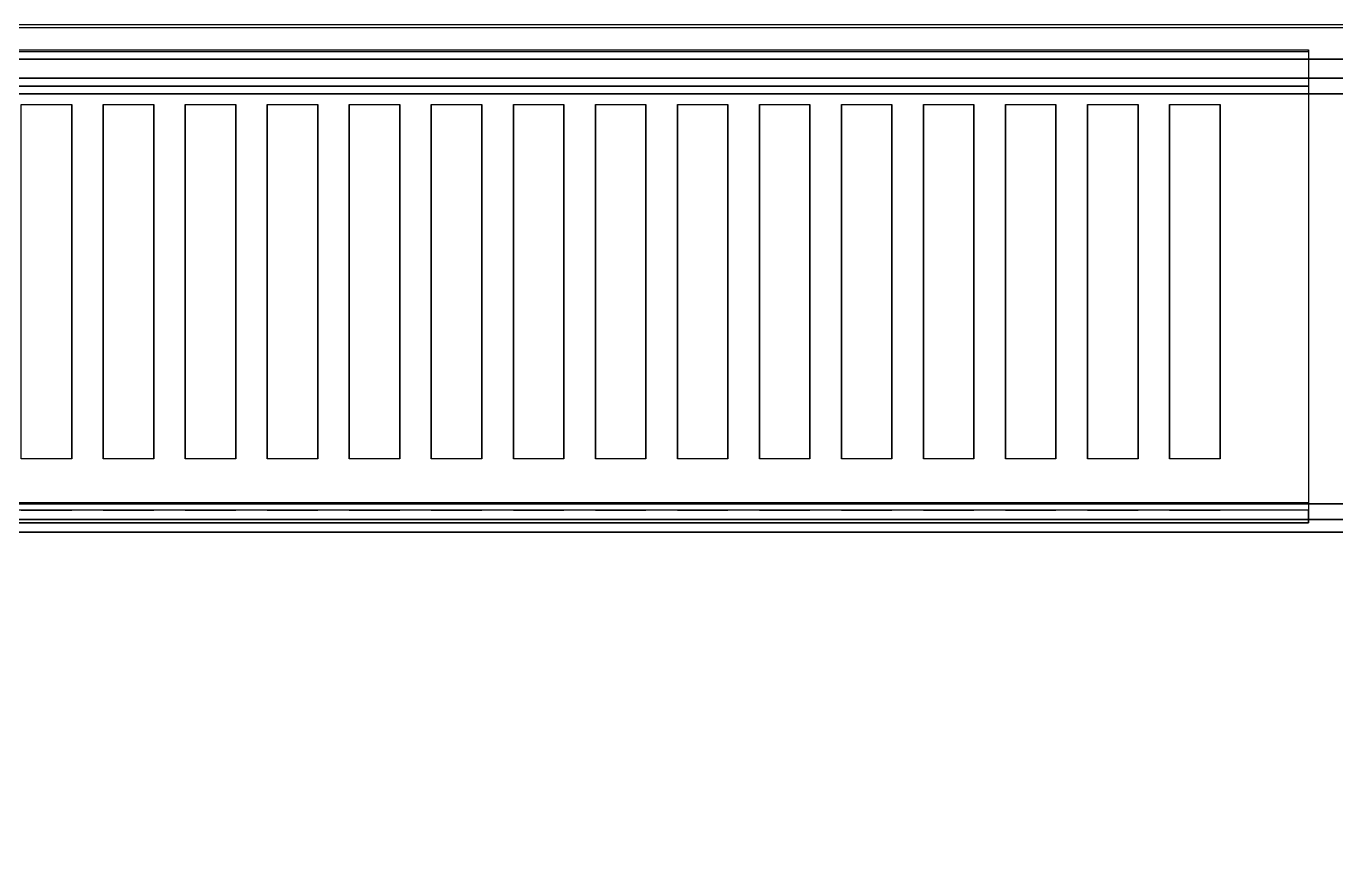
# Model space of a CAD drawing. Header units: millimetres. Extents: x 45 to 25350, y 77 to 5059.
# Drawn here: x 22184.83 to 22205.58, y 4359.09 to 4372.12 of the extents above; entities that cross this region are included whole.
import ezdxf

# ---------------------------------------------------------------- set-up
doc = ezdxf.new("R2010")
doc.units = ezdxf.units.MM
doc.header["$LTSCALE"] = 5
doc.linetypes.add('TRATTO-PUNTO', pattern=[1, 0.5, -0.25, 0, -0.25])
for name, color, linetype in [('200-EquipBorder-2d', 9, 'Continuous'), ('200-EquipInternal-2d', 252, 'Continuous'), ('200-EquipSteel-3d', 9, 'Continuous'), ('HG-001 Duvar', 6, 'Continuous')]:
    doc.layers.add(name, color=color, linetype=linetype)
doc.layers.add('200-InsPoint-3D', color=3, linetype='Continuous', plot=False)

# ---------------------------------------------------------------- blocks, each defined once
blk = doc.blocks.new('ELECTROLUX-MC-BODY800X250')
at = {"layer": '200-EquipBorder-2d'}
blk.add_line((0, 0), (800, 0), dxfattribs=at)
at = {"layer": '200-EquipInternal-2d'}
blk.add_line((0, -80), (800, -80), dxfattribs=at)
at = {"layer": '200-EquipSteel-3d'}
for points, invisible_edges in [([(0, -0.34, 912.22), (0, 0, 910.5), (800, 0, 910.5), (800, -0.34, 912.22)], 8), ([(0, 0, 902.7), (0, -0.13, 901.81), (800, -0.13, 901.81), (800, 0, 902.7)], 2), ([(0, -0.13, 901.81), (0, -0.54, 901.01), (800, -0.54, 901.01), (800, -0.13, 901.81)], 10), ([(0, -1.32, 913.68), (0, -0.34, 912.22), (800, -0.34, 912.22), (800, -1.32, 913.68)], 10), ([(0, -0.54, 901.01), (0, -1.19, 900.39), (800, -1.19, 900.39), (800, -0.54, 901.01)], 10), ([(0, -1.19, 900.39), (0, -2, 900), (800, -2, 900), (800, -1.19, 900.39)], 8), ([(0, -2.78, 914.66), (0, -1.32, 913.68), (800, -1.32, 913.68), (800, -2.78, 914.66)], 10), ([(0, -4.5, 915), (0, -2.78, 914.66), (800, -2.78, 914.66), (800, -4.5, 915)], 2), ([(0, -71.6, 914.58), (0, -69.5, 915), (800, -69.5, 915), (800, -71.6, 914.58)], 8), ([(0, -73.39, 913.39), (0, -71.6, 914.58), (800, -71.6, 914.58), (800, -73.39, 913.39)], 10), ([(0, -74.58, 911.6), (0, -73.39, 913.39), (800, -73.39, 913.39), (800, -74.58, 911.6)], 10), ([(0, -75, 909.5), (0, -74.58, 911.6), (800, -74.58, 911.6), (800, -75, 909.5)], 2), ([(0, -75.45, 903.59), (0, -75, 905.7), (800, -75, 905.7), (800, -75.45, 903.59)], 8), ([(0, -76.64, 901.78), (0, -75.45, 903.59), (800, -75.45, 903.59), (800, -76.64, 901.78)], 10), ([(0, -78.4, 900.53), (0, -76.64, 901.78), (800, -76.64, 901.78), (800, -78.4, 900.53)], 10), ([(0, -80.5, 900), (0, -78.4, 900.53), (800, -78.4, 900.53), (800, -80.5, 900)], 2)]:
    blk.add_3dface(points, dxfattribs=dict(at, invisible_edges=invisible_edges))
for points in [[(0, 0, 910.5), (0, 0, 902.7), (800, 0, 902.7), (800, 0, 910.5)], [(0, -855, 650), (0, -2, 650), (800, -2, 650), (800, -855, 650)], [(0, -2, 650), (0, -2, 900), (800, -2, 900), (800, -2, 650)], [(0, -69.5, 915), (0, -4.5, 915), (800, -4.5, 915), (800, -69.5, 915)], [(0, -75, 905.7), (0, -75, 909.5), (800, -75, 909.5), (800, -75, 905.7)]]:
    blk.add_3dface(points, dxfattribs=at)
blk = doc.blocks.new('ELECTROLUX-MC-CAMINO400')
at = {"layer": '200-EquipInternal-2d'}
for points in [[(0, -0.21), (400, -0.21), (400, -75.21), (0, -75.21)], [(14, -10.37), (22, -10.37), (22, -66.52), (14, -66.52)], [(27, -10.37), (35, -10.37), (35, -66.52), (27, -66.52)], [(40, -10.37), (48, -10.37), (48, -66.52), (40, -66.52)], [(53, -10.37), (61, -10.37), (61, -66.52), (53, -66.52)], [(66, -10.37), (74, -10.37), (74, -66.52), (66, -66.52)], [(79, -10.37), (87, -10.37), (87, -66.52), (79, -66.52)], [(92, -10.37), (100, -10.37), (100, -66.52), (92, -66.52)], [(105, -10.37), (113, -10.37), (113, -66.52), (105, -66.52)], [(118, -10.37), (126, -10.37), (126, -66.52), (118, -66.52)], [(131, -10.37), (139, -10.37), (139, -66.52), (131, -66.52)], [(144, -10.37), (152, -10.37), (152, -66.52), (144, -66.52)], [(157, -10.37), (165, -10.37), (165, -66.52), (157, -66.52)], [(170, -10.37), (178, -10.37), (178, -66.52), (170, -66.52)], [(183, -10.37), (191, -10.37), (191, -66.52), (183, -66.52)], [(196, -10.37), (204, -10.37), (204, -66.52), (196, -66.52)]]:
    blk.add_lwpolyline(points, close=True, dxfattribs=at)
at = {"layer": '200-EquipSteel-3d'}
for points in [[(0, -0.21, 917.01), (0, -0.21, 956), (400, -0.21, 956), (400, -0.21, 917.01)], [(0, -69.44, 915), (0, -3.39, 915), (400, -3.39, 915), (400, -69.44, 915)]]:
    blk.add_3dface(points, dxfattribs=at)
for points, invisible_edges in [([(0, -0.21, 956), (0, -0.36, 956.76), (400, -0.36, 956.76), (400, -0.21, 956)], 2), ([(0, -0.25, 916.62), (0, -0.21, 917.01), (400, -0.21, 917.01), (400, -0.25, 916.62)], 8), ([(0, -0.37, 916.23), (0, -0.25, 916.62), (400, -0.25, 916.62), (400, -0.37, 916.23)], 10), ([(0, -0.36, 956.76), (0, -0.78, 957.41), (400, -0.78, 957.41), (400, -0.36, 956.76)], 10), ([(0, -0.56, 915.88), (0, -0.37, 916.23), (400, -0.37, 916.23), (400, -0.56, 915.88)], 10), ([(0, -0.82, 915.58), (0, -0.56, 915.88), (400, -0.56, 915.88), (400, -0.82, 915.58)], 10), ([(0, -0.78, 957.41), (0, -1.43, 957.84), (400, -1.43, 957.84), (400, -0.78, 957.41)], 10), ([(0, -1.41, 915.27), (0, -0.82, 915.58), (400, -0.82, 915.58), (400, -1.41, 915.27)], 10), ([(0, -2.05, 915.07), (0, -1.41, 915.27), (400, -1.41, 915.27), (400, -2.05, 915.07)], 10), ([(0, -1.43, 957.84), (0, -2.19, 958), (400, -2.19, 958), (400, -1.43, 957.84)], 8), ([(0, -2.72, 914.98), (0, -2.05, 915.07), (400, -2.05, 915.07), (400, -2.72, 914.98)], 10), ([(0, -10.37, 957.76), (0, -2.19, 958), (14, -2.19, 958), (14, -10.37, 957.76)], 12), ([(0, -3.39, 915), (0, -2.72, 914.98), (400, -2.72, 914.98), (400, -3.39, 915)], 2), ([(14, -10.37, 957.76), (22, -10.37, 957.76), (22, -2.19, 958), (14, -2.19, 958)], 10), ([(22, -2.19, 958), (27, -2.19, 958), (27, -10.37, 957.76), (22, -10.37, 957.76)], 14), ([(27, -10.37, 957.76), (35, -10.37, 957.76), (35, -2.19, 958), (27, -2.19, 958)], 10), ([(35, -2.19, 958), (40, -2.19, 958), (40, -10.37, 957.76), (35, -10.37, 957.76)], 14), ([(40, -10.37, 957.76), (48, -10.37, 957.76), (48, -2.19, 958), (40, -2.19, 958)], 10), ([(48, -2.19, 958), (53, -2.19, 958), (53, -10.37, 957.76), (48, -10.37, 957.76)], 14), ([(53, -10.37, 957.76), (61, -10.37, 957.76), (61, -2.19, 958), (53, -2.19, 958)], 10), ([(61, -2.19, 958), (66, -2.19, 958), (66, -10.37, 957.76), (61, -10.37, 957.76)], 14), ([(66, -10.37, 957.76), (74, -10.37, 957.76), (74, -2.19, 958), (66, -2.19, 958)], 10), ([(74, -2.19, 958), (79, -2.19, 958), (79, -10.37, 957.76), (74, -10.37, 957.76)], 14), ([(79, -10.37, 957.76), (87, -10.37, 957.76), (87, -2.19, 958), (79, -2.19, 958)], 10), ([(87, -2.19, 958), (92, -2.19, 958), (92, -10.37, 957.76), (87, -10.37, 957.76)], 14), ([(92, -10.37, 957.76), (100, -10.37, 957.76), (100, -2.19, 958), (92, -2.19, 958)], 10), ([(100, -2.19, 958), (105, -2.19, 958), (105, -10.37, 957.76), (100, -10.37, 957.76)], 14), ([(105, -10.37, 957.76), (113, -10.37, 957.76), (113, -2.19, 958), (105, -2.19, 958)], 10), ([(113, -2.19, 958), (118, -2.19, 958), (118, -10.37, 957.76), (113, -10.37, 957.76)], 14), ([(118, -10.37, 957.76), (126, -10.37, 957.76), (126, -2.19, 958), (118, -2.19, 958)], 10), ([(126, -2.19, 958), (131, -2.19, 958), (131, -10.37, 957.76), (126, -10.37, 957.76)], 14), ([(131, -10.37, 957.76), (139, -10.37, 957.76), (139, -2.19, 958), (131, -2.19, 958)], 10), ([(139, -2.19, 958), (144, -2.19, 958), (144, -10.37, 957.76), (139, -10.37, 957.76)], 14), ([(144, -10.37, 957.76), (152, -10.37, 957.76), (152, -2.19, 958), (144, -2.19, 958)], 10), ([(152, -2.19, 958), (157, -2.19, 958), (157, -10.37, 957.76), (152, -10.37, 957.76)], 14), ([(157, -10.37, 957.76), (165, -10.37, 957.76), (165, -2.19, 958), (157, -2.19, 958)], 10), ([(165, -2.19, 958), (170, -2.19, 958), (170, -10.37, 957.76), (165, -10.37, 957.76)], 14), ([(170, -10.37, 957.76), (178, -10.37, 957.76), (178, -2.19, 958), (170, -2.19, 958)], 10), ([(178, -2.19, 958), (183, -2.19, 958), (183, -10.37, 957.76), (178, -10.37, 957.76)], 14), ([(183, -10.37, 957.76), (191, -10.37, 957.76), (191, -2.19, 958), (183, -2.19, 958)], 10), ([(191, -2.19, 958), (196, -2.19, 958), (196, -10.37, 957.76), (191, -10.37, 957.76)], 14), ([(196, -10.37, 957.76), (204, -10.37, 957.76), (204, -2.19, 958), (196, -2.19, 958)], 10), ([(0, -17.47, 956.91), (0, -10.37, 957.76), (14, -10.37, 957.76), (14, -17.47, 956.91)], 10), ([(22, -17.47, 956.91), (22, -10.37, 957.76), (27, -10.37, 957.76), (27, -17.47, 956.91)], 10), ([(35, -17.47, 956.91), (35, -10.37, 957.76), (40, -10.37, 957.76), (40, -17.47, 956.91)], 10), ([(48, -17.47, 956.91), (48, -10.37, 957.76), (53, -10.37, 957.76), (53, -17.47, 956.91)], 10), ([(61, -17.47, 956.91), (61, -10.37, 957.76), (66, -10.37, 957.76), (66, -17.47, 956.91)], 10), ([(74, -17.47, 956.91), (74, -10.37, 957.76), (79, -10.37, 957.76), (79, -17.47, 956.91)], 10), ([(87, -17.47, 956.91), (87, -10.37, 957.76), (92, -10.37, 957.76), (92, -17.47, 956.91)], 10), ([(100, -17.47, 956.91), (100, -10.37, 957.76), (105, -10.37, 957.76), (105, -17.47, 956.91)], 10), ([(113, -17.47, 956.91), (113, -10.37, 957.76), (118, -10.37, 957.76), (118, -17.47, 956.91)], 10), ([(126, -17.47, 956.91), (126, -10.37, 957.76), (131, -10.37, 957.76), (131, -17.47, 956.91)], 10), ([(139, -17.47, 956.91), (139, -10.37, 957.76), (144, -10.37, 957.76), (144, -17.47, 956.91)], 10), ([(152, -17.47, 956.91), (152, -10.37, 957.76), (157, -10.37, 957.76), (157, -17.47, 956.91)], 10), ([(165, -17.47, 956.91), (165, -10.37, 957.76), (170, -10.37, 957.76), (170, -17.47, 956.91)], 10), ([(178, -17.47, 956.91), (178, -10.37, 957.76), (183, -10.37, 957.76), (183, -17.47, 956.91)], 10), ([(191, -17.47, 956.91), (191, -10.37, 957.76), (196, -10.37, 957.76), (196, -17.47, 956.91)], 10), ([(0, -24.48, 955.45), (0, -17.47, 956.91), (14, -17.47, 956.91), (14, -24.48, 955.45)], 10), ([(22, -24.48, 955.45), (22, -17.47, 956.91), (27, -17.47, 956.91), (27, -24.48, 955.45)], 10), ([(35, -24.48, 955.45), (35, -17.47, 956.91), (40, -17.47, 956.91), (40, -24.48, 955.45)], 10), ([(48, -24.48, 955.45), (48, -17.47, 956.91), (53, -17.47, 956.91), (53, -24.48, 955.45)], 10), ([(61, -24.48, 955.45), (61, -17.47, 956.91), (66, -17.47, 956.91), (66, -24.48, 955.45)], 10), ([(74, -24.48, 955.45), (74, -17.47, 956.91), (79, -17.47, 956.91), (79, -24.48, 955.45)], 10), ([(87, -24.48, 955.45), (87, -17.47, 956.91), (92, -17.47, 956.91), (92, -24.48, 955.45)], 10), ([(100, -24.48, 955.45), (100, -17.47, 956.91), (105, -17.47, 956.91), (105, -24.48, 955.45)], 10), ([(113, -24.48, 955.45), (113, -17.47, 956.91), (118, -17.47, 956.91), (118, -24.48, 955.45)], 10), ([(126, -24.48, 955.45), (126, -17.47, 956.91), (131, -17.47, 956.91), (131, -24.48, 955.45)], 10), ([(139, -24.48, 955.45), (139, -17.47, 956.91), (144, -17.47, 956.91), (144, -24.48, 955.45)], 10), ([(152, -24.48, 955.45), (152, -17.47, 956.91), (157, -17.47, 956.91), (157, -24.48, 955.45)], 10), ([(165, -24.48, 955.45), (165, -17.47, 956.91), (170, -17.47, 956.91), (170, -24.48, 955.45)], 10), ([(178, -24.48, 955.45), (178, -17.47, 956.91), (183, -17.47, 956.91), (183, -24.48, 955.45)], 10), ([(191, -24.48, 955.45), (191, -17.47, 956.91), (196, -17.47, 956.91), (196, -24.48, 955.45)], 10), ([(0, -31.33, 953.39), (0, -24.48, 955.45), (14, -24.48, 955.45), (14, -31.33, 953.39)], 10), ([(22, -31.33, 953.39), (22, -24.48, 955.45), (27, -24.48, 955.45), (27, -31.33, 953.39)], 10), ([(35, -31.33, 953.39), (35, -24.48, 955.45), (40, -24.48, 955.45), (40, -31.33, 953.39)], 10), ([(48, -31.33, 953.39), (48, -24.48, 955.45), (53, -24.48, 955.45), (53, -31.33, 953.39)], 10), ([(61, -31.33, 953.39), (61, -24.48, 955.45), (66, -24.48, 955.45), (66, -31.33, 953.39)], 10), ([(74, -31.33, 953.39), (74, -24.48, 955.45), (79, -24.48, 955.45), (79, -31.33, 953.39)], 10), ([(87, -31.33, 953.39), (87, -24.48, 955.45), (92, -24.48, 955.45), (92, -31.33, 953.39)], 10), ([(100, -31.33, 953.39), (100, -24.48, 955.45), (105, -24.48, 955.45), (105, -31.33, 953.39)], 10), ([(113, -31.33, 953.39), (113, -24.48, 955.45), (118, -24.48, 955.45), (118, -31.33, 953.39)], 10), ([(126, -31.33, 953.39), (126, -24.48, 955.45), (131, -24.48, 955.45), (131, -31.33, 953.39)], 10), ([(139, -31.33, 953.39), (139, -24.48, 955.45), (144, -24.48, 955.45), (144, -31.33, 953.39)], 10), ([(152, -31.33, 953.39), (152, -24.48, 955.45), (157, -24.48, 955.45), (157, -31.33, 953.39)], 10), ([(165, -31.33, 953.39), (165, -24.48, 955.45), (170, -24.48, 955.45), (170, -31.33, 953.39)], 10), ([(178, -31.33, 953.39), (178, -24.48, 955.45), (183, -24.48, 955.45), (183, -31.33, 953.39)], 10), ([(191, -31.33, 953.39), (191, -24.48, 955.45), (196, -24.48, 955.45), (196, -31.33, 953.39)], 10), ([(0, -37.98, 950.75), (0, -31.33, 953.39), (14, -31.33, 953.39), (14, -37.98, 950.75)], 10), ([(22, -37.98, 950.75), (22, -31.33, 953.39), (27, -31.33, 953.39), (27, -37.98, 950.75)], 10), ([(35, -37.98, 950.75), (35, -31.33, 953.39), (40, -31.33, 953.39), (40, -37.98, 950.75)], 10), ([(48, -37.98, 950.75), (48, -31.33, 953.39), (53, -31.33, 953.39), (53, -37.98, 950.75)], 10), ([(61, -37.98, 950.75), (61, -31.33, 953.39), (66, -31.33, 953.39), (66, -37.98, 950.75)], 10), ([(74, -37.98, 950.75), (74, -31.33, 953.39), (79, -31.33, 953.39), (79, -37.98, 950.75)], 10), ([(87, -37.98, 950.75), (87, -31.33, 953.39), (92, -31.33, 953.39), (92, -37.98, 950.75)], 10), ([(100, -37.98, 950.75), (100, -31.33, 953.39), (105, -31.33, 953.39), (105, -37.98, 950.75)], 10), ([(113, -37.98, 950.75), (113, -31.33, 953.39), (118, -31.33, 953.39), (118, -37.98, 950.75)], 10), ([(126, -37.98, 950.75), (126, -31.33, 953.39), (131, -31.33, 953.39), (131, -37.98, 950.75)], 10), ([(139, -37.98, 950.75), (139, -31.33, 953.39), (144, -31.33, 953.39), (144, -37.98, 950.75)], 10), ([(152, -37.98, 950.75), (152, -31.33, 953.39), (157, -31.33, 953.39), (157, -37.98, 950.75)], 10), ([(165, -37.98, 950.75), (165, -31.33, 953.39), (170, -31.33, 953.39), (170, -37.98, 950.75)], 10), ([(178, -37.98, 950.75), (178, -31.33, 953.39), (183, -31.33, 953.39), (183, -37.98, 950.75)], 10), ([(191, -37.98, 950.75), (191, -31.33, 953.39), (196, -31.33, 953.39), (196, -37.98, 950.75)], 10), ([(0, -44.37, 947.54), (0, -37.98, 950.75), (14, -37.98, 950.75), (14, -44.37, 947.54)], 10), ([(22, -44.37, 947.54), (22, -37.98, 950.75), (27, -37.98, 950.75), (27, -44.37, 947.54)], 10), ([(35, -44.37, 947.54), (35, -37.98, 950.75), (40, -37.98, 950.75), (40, -44.37, 947.54)], 10), ([(48, -44.37, 947.54), (48, -37.98, 950.75), (53, -37.98, 950.75), (53, -44.37, 947.54)], 10), ([(61, -44.37, 947.54), (61, -37.98, 950.75), (66, -37.98, 950.75), (66, -44.37, 947.54)], 10), ([(74, -44.37, 947.54), (74, -37.98, 950.75), (79, -37.98, 950.75), (79, -44.37, 947.54)], 10), ([(87, -44.37, 947.54), (87, -37.98, 950.75), (92, -37.98, 950.75), (92, -44.37, 947.54)], 10), ([(100, -44.37, 947.54), (100, -37.98, 950.75), (105, -37.98, 950.75), (105, -44.37, 947.54)], 10), ([(113, -44.37, 947.54), (113, -37.98, 950.75), (118, -37.98, 950.75), (118, -44.37, 947.54)], 10), ([(126, -44.37, 947.54), (126, -37.98, 950.75), (131, -37.98, 950.75), (131, -44.37, 947.54)], 10), ([(139, -44.37, 947.54), (139, -37.98, 950.75), (144, -37.98, 950.75), (144, -44.37, 947.54)], 10), ([(152, -44.37, 947.54), (152, -37.98, 950.75), (157, -37.98, 950.75), (157, -44.37, 947.54)], 10), ([(165, -44.37, 947.54), (165, -37.98, 950.75), (170, -37.98, 950.75), (170, -44.37, 947.54)], 10), ([(178, -44.37, 947.54), (178, -37.98, 950.75), (183, -37.98, 950.75), (183, -44.37, 947.54)], 10), ([(191, -44.37, 947.54), (191, -37.98, 950.75), (196, -37.98, 950.75), (196, -44.37, 947.54)], 10), ([(0, -50.47, 943.8), (0, -44.37, 947.54), (14, -44.37, 947.54), (14, -50.47, 943.8)], 10), ([(22, -50.47, 943.8), (22, -44.37, 947.54), (27, -44.37, 947.54), (27, -50.47, 943.8)], 10), ([(35, -50.47, 943.8), (35, -44.37, 947.54), (40, -44.37, 947.54), (40, -50.47, 943.8)], 10), ([(48, -50.47, 943.8), (48, -44.37, 947.54), (53, -44.37, 947.54), (53, -50.47, 943.8)], 10), ([(61, -50.47, 943.8), (61, -44.37, 947.54), (66, -44.37, 947.54), (66, -50.47, 943.8)], 10), ([(74, -50.47, 943.8), (74, -44.37, 947.54), (79, -44.37, 947.54), (79, -50.47, 943.8)], 10), ([(87, -50.47, 943.8), (87, -44.37, 947.54), (92, -44.37, 947.54), (92, -50.47, 943.8)], 10), ([(100, -50.47, 943.8), (100, -44.37, 947.54), (105, -44.37, 947.54), (105, -50.47, 943.8)], 10), ([(113, -50.47, 943.8), (113, -44.37, 947.54), (118, -44.37, 947.54), (118, -50.47, 943.8)], 10), ([(126, -50.47, 943.8), (126, -44.37, 947.54), (131, -44.37, 947.54), (131, -50.47, 943.8)], 10), ([(139, -50.47, 943.8), (139, -44.37, 947.54), (144, -44.37, 947.54), (144, -50.47, 943.8)], 10), ([(152, -50.47, 943.8), (152, -44.37, 947.54), (157, -44.37, 947.54), (157, -50.47, 943.8)], 10), ([(165, -50.47, 943.8), (165, -44.37, 947.54), (170, -44.37, 947.54), (170, -50.47, 943.8)], 10), ([(178, -50.47, 943.8), (178, -44.37, 947.54), (183, -44.37, 947.54), (183, -50.47, 943.8)], 10), ([(191, -50.47, 943.8), (191, -44.37, 947.54), (196, -44.37, 947.54), (196, -50.47, 943.8)], 10), ([(0, -56.22, 939.54), (0, -50.47, 943.8), (14, -50.47, 943.8), (14, -56.22, 939.54)], 10), ([(22, -56.22, 939.54), (22, -50.47, 943.8), (27, -50.47, 943.8), (27, -56.22, 939.54)], 10), ([(35, -56.22, 939.54), (35, -50.47, 943.8), (40, -50.47, 943.8), (40, -56.22, 939.54)], 10), ([(48, -56.22, 939.54), (48, -50.47, 943.8), (53, -50.47, 943.8), (53, -56.22, 939.54)], 10), ([(61, -56.22, 939.54), (61, -50.47, 943.8), (66, -50.47, 943.8), (66, -56.22, 939.54)], 10), ([(74, -56.22, 939.54), (74, -50.47, 943.8), (79, -50.47, 943.8), (79, -56.22, 939.54)], 10), ([(87, -56.22, 939.54), (87, -50.47, 943.8), (92, -50.47, 943.8), (92, -56.22, 939.54)], 10), ([(100, -56.22, 939.54), (100, -50.47, 943.8), (105, -50.47, 943.8), (105, -56.22, 939.54)], 10), ([(113, -56.22, 939.54), (113, -50.47, 943.8), (118, -50.47, 943.8), (118, -56.22, 939.54)], 10), ([(126, -56.22, 939.54), (126, -50.47, 943.8), (131, -50.47, 943.8), (131, -56.22, 939.54)], 10), ([(139, -56.22, 939.54), (139, -50.47, 943.8), (144, -50.47, 943.8), (144, -56.22, 939.54)], 10), ([(152, -56.22, 939.54), (152, -50.47, 943.8), (157, -50.47, 943.8), (157, -56.22, 939.54)], 10), ([(165, -56.22, 939.54), (165, -50.47, 943.8), (170, -50.47, 943.8), (170, -56.22, 939.54)], 10), ([(178, -56.22, 939.54), (178, -50.47, 943.8), (183, -50.47, 943.8), (183, -56.22, 939.54)], 10), ([(191, -56.22, 939.54), (191, -50.47, 943.8), (196, -50.47, 943.8), (196, -56.22, 939.54)], 10), ([(0, -61.59, 934.81), (0, -56.22, 939.54), (14, -56.22, 939.54), (14, -61.59, 934.81)], 10), ([(22, -61.59, 934.81), (22, -56.22, 939.54), (27, -56.22, 939.54), (27, -61.59, 934.81)], 10), ([(35, -61.59, 934.81), (35, -56.22, 939.54), (40, -56.22, 939.54), (40, -61.59, 934.81)], 10), ([(48, -61.59, 934.81), (48, -56.22, 939.54), (53, -56.22, 939.54), (53, -61.59, 934.81)], 10), ([(61, -61.59, 934.81), (61, -56.22, 939.54), (66, -56.22, 939.54), (66, -61.59, 934.81)], 10), ([(74, -61.59, 934.81), (74, -56.22, 939.54), (79, -56.22, 939.54), (79, -61.59, 934.81)], 10), ([(87, -61.59, 934.81), (87, -56.22, 939.54), (92, -56.22, 939.54), (92, -61.59, 934.81)], 10), ([(100, -61.59, 934.81), (100, -56.22, 939.54), (105, -56.22, 939.54), (105, -61.59, 934.81)], 10), ([(113, -61.59, 934.81), (113, -56.22, 939.54), (118, -56.22, 939.54), (118, -61.59, 934.81)], 10), ([(126, -61.59, 934.81), (126, -56.22, 939.54), (131, -56.22, 939.54), (131, -61.59, 934.81)], 10), ([(139, -61.59, 934.81), (139, -56.22, 939.54), (144, -56.22, 939.54), (144, -61.59, 934.81)], 10), ([(152, -61.59, 934.81), (152, -56.22, 939.54), (157, -56.22, 939.54), (157, -61.59, 934.81)], 10), ([(165, -61.59, 934.81), (165, -56.22, 939.54), (170, -56.22, 939.54), (170, -61.59, 934.81)], 10), ([(178, -61.59, 934.81), (178, -56.22, 939.54), (183, -56.22, 939.54), (183, -61.59, 934.81)], 10), ([(191, -61.59, 934.81), (191, -56.22, 939.54), (196, -56.22, 939.54), (196, -61.59, 934.81)], 10), ([(0, -66.52, 929.63), (0, -61.59, 934.81), (14, -61.59, 934.81), (14, -66.52, 929.63)], 10), ([(22, -66.52, 929.63), (22, -61.59, 934.81), (27, -61.59, 934.81), (27, -66.52, 929.63)], 10), ([(35, -66.52, 929.63), (35, -61.59, 934.81), (40, -61.59, 934.81), (40, -66.52, 929.63)], 10), ([(48, -66.52, 929.63), (48, -61.59, 934.81), (53, -61.59, 934.81), (53, -66.52, 929.63)], 10), ([(61, -66.52, 929.63), (61, -61.59, 934.81), (66, -61.59, 934.81), (66, -66.52, 929.63)], 10), ([(74, -66.52, 929.63), (74, -61.59, 934.81), (79, -61.59, 934.81), (79, -66.52, 929.63)], 10), ([(87, -66.52, 929.63), (87, -61.59, 934.81), (92, -61.59, 934.81), (92, -66.52, 929.63)], 10), ([(100, -66.52, 929.63), (100, -61.59, 934.81), (105, -61.59, 934.81), (105, -66.52, 929.63)], 10), ([(113, -66.52, 929.63), (113, -61.59, 934.81), (118, -61.59, 934.81), (118, -66.52, 929.63)], 10), ([(126, -66.52, 929.63), (126, -61.59, 934.81), (131, -61.59, 934.81), (131, -66.52, 929.63)], 10), ([(139, -66.52, 929.63), (139, -61.59, 934.81), (144, -61.59, 934.81), (144, -66.52, 929.63)], 10), ([(152, -66.52, 929.63), (152, -61.59, 934.81), (157, -61.59, 934.81), (157, -66.52, 929.63)], 10), ([(165, -66.52, 929.63), (165, -61.59, 934.81), (170, -61.59, 934.81), (170, -66.52, 929.63)], 10), ([(178, -66.52, 929.63), (178, -61.59, 934.81), (183, -61.59, 934.81), (183, -66.52, 929.63)], 10), ([(191, -66.52, 929.63), (191, -61.59, 934.81), (196, -61.59, 934.81), (196, -66.52, 929.63)], 10), ([(0, -71, 924.05), (0, -66.52, 929.63), (14, -66.52, 929.63), (14, -71, 924.05)], 14), ([(14, -71, 924.05), (22, -71, 924.05), (22, -66.52, 929.63), (14, -66.52, 929.63)], 11), ([(22, -71, 924.05), (27, -71, 924.05), (27, -66.52, 929.63), (22, -66.52, 929.63)], 15), ([(27, -71, 924.05), (35, -71, 924.05), (35, -66.52, 929.63), (27, -66.52, 929.63)], 11), ([(35, -71, 924.05), (40, -71, 924.05), (40, -66.52, 929.63), (35, -66.52, 929.63)], 15), ([(40, -71, 924.05), (48, -71, 924.05), (48, -66.52, 929.63), (40, -66.52, 929.63)], 11), ([(48, -71, 924.05), (53, -71, 924.05), (53, -66.52, 929.63), (48, -66.52, 929.63)], 15), ([(53, -71, 924.05), (61, -71, 924.05), (61, -66.52, 929.63), (53, -66.52, 929.63)], 11), ([(61, -71, 924.05), (66, -71, 924.05), (66, -66.52, 929.63), (61, -66.52, 929.63)], 15), ([(66, -71, 924.05), (74, -71, 924.05), (74, -66.52, 929.63), (66, -66.52, 929.63)], 11), ([(74, -71, 924.05), (79, -71, 924.05), (79, -66.52, 929.63), (74, -66.52, 929.63)], 15), ([(79, -71, 924.05), (87, -71, 924.05), (87, -66.52, 929.63), (79, -66.52, 929.63)], 11), ([(87, -71, 924.05), (92, -71, 924.05), (92, -66.52, 929.63), (87, -66.52, 929.63)], 15), ([(92, -71, 924.05), (100, -71, 924.05), (100, -66.52, 929.63), (92, -66.52, 929.63)], 11), ([(100, -71, 924.05), (105, -71, 924.05), (105, -66.52, 929.63), (100, -66.52, 929.63)], 15), ([(105, -71, 924.05), (113, -71, 924.05), (113, -66.52, 929.63), (105, -66.52, 929.63)], 11), ([(113, -71, 924.05), (118, -71, 924.05), (118, -66.52, 929.63), (113, -66.52, 929.63)], 15), ([(118, -71, 924.05), (126, -71, 924.05), (126, -66.52, 929.63), (118, -66.52, 929.63)], 11), ([(126, -71, 924.05), (131, -71, 924.05), (131, -66.52, 929.63), (126, -66.52, 929.63)], 15), ([(131, -71, 924.05), (139, -71, 924.05), (139, -66.52, 929.63), (131, -66.52, 929.63)], 11), ([(139, -71, 924.05), (144, -71, 924.05), (144, -66.52, 929.63), (139, -66.52, 929.63)], 15), ([(144, -71, 924.05), (152, -71, 924.05), (152, -66.52, 929.63), (144, -66.52, 929.63)], 11), ([(152, -71, 924.05), (157, -71, 924.05), (157, -66.52, 929.63), (152, -66.52, 929.63)], 15), ([(157, -71, 924.05), (165, -71, 924.05), (165, -66.52, 929.63), (157, -66.52, 929.63)], 11), ([(165, -71, 924.05), (170, -71, 924.05), (170, -66.52, 929.63), (165, -66.52, 929.63)], 15), ([(170, -71, 924.05), (178, -71, 924.05), (178, -66.52, 929.63), (170, -66.52, 929.63)], 11), ([(178, -71, 924.05), (183, -71, 924.05), (183, -66.52, 929.63), (178, -66.52, 929.63)], 15), ([(183, -71, 924.05), (191, -71, 924.05), (191, -66.52, 929.63), (183, -66.52, 929.63)], 11), ([(191, -71, 924.05), (196, -71, 924.05), (196, -66.52, 929.63), (191, -66.52, 929.63)], 15), ([(196, -71, 924.05), (204, -71, 924.05), (204, -66.52, 929.63), (196, -66.52, 929.63)], 11), ([(0, -70.76, 915.05), (0, -69.44, 915), (400, -69.44, 915), (400, -70.76, 915.05)], 8), ([(0, -72.06, 915.25), (0, -70.76, 915.05), (400, -70.76, 915.05), (400, -72.06, 915.25)], 10), ([(0, -74.97, 918.1), (0, -71, 924.05), (400, -71, 924.05), (400, -74.97, 918.1)], 2), ([(0, -73.33, 915.6), (0, -72.06, 915.25), (400, -72.06, 915.25), (400, -73.33, 915.6)], 10), ([(0, -74.56, 916.08), (0, -73.33, 915.6), (400, -73.33, 915.6), (400, -74.56, 916.08)], 10), ([(0, -74.96, 916.48), (0, -74.56, 916.08), (400, -74.56, 916.08), (400, -74.96, 916.48)], 10), ([(0, -75.18, 917), (0, -74.96, 916.48), (400, -74.96, 916.48), (400, -75.18, 917)], 10), ([(0, -74.97, 918.1), (0, -75.18, 917.57), (400, -75.18, 917.57), (400, -74.97, 918.1)], 2), ([(0, -75.18, 917.57), (0, -75.18, 917), (400, -75.18, 917), (400, -75.18, 917.57)], 10)]:
    blk.add_3dface(points, dxfattribs=dict(at, invisible_edges=invisible_edges))
blk = doc.blocks.new('ELECTROLUX-MC-BODY800X600')
at = {"layer": '200-EquipSteel-3d'}
for points in [[(21, -2, 605), (779, -2, 605), (779, -2, 499), (21, -2, 499)], [(779, -2, 499), (21, -2, 499), (21, -72, 499), (779, -72, 499)], [(21, -2, 605), (779, -2, 605), (779, -2, 650), (21, -2, 650)], [(779, -855, 605), (21, -855, 605), (21, -2, 605), (779, -2, 605)], [(21, -72, 499), (779, -72, 499), (779, -72, 245), (21, -72, 245)], [(21, -72, 200), (779, -72, 200), (779, -72, 245), (21, -72, 245)], [(21, -855, 245), (779, -855, 245), (779, -72, 245), (21, -72, 245)], [(21, -855, 200), (779, -855, 200), (779, -72, 200), (21, -72, 200)]]:
    blk.add_3dface(points, dxfattribs=at)
blk = doc.blocks.new('E9GCGH4CGM')
for name, p in [('ELECTROLUX-MC-BODY800X250', (0, 0)), ('ELECTROLUX-MC-BODY800X600', (0, 0)), ('ELECTROLUX-MC-CAMINO400', (200, -1.29))]:
    blk.add_blockref(name, p)
blk = doc.blocks.new('EP1124T')
at = {"layer": '200-EquipBorder-2d', "linetype": 'TRATTO-PUNTO'}
blk.add_lwpolyline([(0, -1100), (2400, -1100), (2400, 0), (0, 0)], close=True, dxfattribs=at)
at = {"layer": '200-InsPoint-3D', "flags": 9}
blk.add_attdef('DISTANG', (0, 0), '', height=1, dxfattribs=at)

msp = doc.modelspace()

# ---------------------------------------------------------------- hatches: boundary and pattern name
at = {"ltscale": 0.5}
h = msp.add_hatch(dxfattribs=at)
h.set_pattern_fill('ANSI31', color=251, scale=30)
h.set_pattern_definition([(45, (24280.266, 18410.9967), (-2.6516504, 2.6516504), [])])
h.paths.add_polyline_path([(21763.422, 4094.474), (22023.384, 4098.963), (22023.021, 4119.96), (21730.1, 4114.902), (21721.79, 4595.08, -0.130845), (22999.271, 4233.912, -0.490921), (22999.351, 4233.948, -0.006684), (23000.203, 4268.186, 0.132238), (21691.262, 4625.367), (21711.964, 3429.136), (22159.106, 3170.979), (22174.106, 3196.96), (22030.234, 3280.024), (22097.77, 3397), (22270.975, 3297), (22270.985, 3297.017), (22281.975, 3316.053), (22090.583, 3426.553), (22020.057, 3425.335), (21775.094, 3421.105, -0.000011), (21771.021, 3655.54), (22030.982, 3660.029), (22030.618, 3681.026), (21770.657, 3676.536, -0.000019)])

# ---------------------------------------------------------------- linework, layer by layer
for radius, start, end in [(2609.92, 59.67084, 89.802813), (2579.92, 59.302306, 89.122494)]:
    msp.add_arc((21682.279, 2015.463), radius, start, end, dxfattribs=at)
at = {"layer": 'HG-001 Duvar'}
msp.add_line((22502.29, 4364.097), (22135.148, 4364.097), dxfattribs=at)

# ---------------------------------------------------------------- block references
at = {"zscale": 0.1, "rotation": 180}
for name, p, xscale, yscale in [('E9GCGH4CGM', (22225.148, 4364.097), 0.09999999999854481, 0.09999999999854481), ('EP1124T', (22355.148, 4364.097), 0.09166666666666856, 0.09999999999999432)]:
    msp.add_blockref(name, p, dxfattribs=dict(at, xscale=xscale, yscale=yscale))

doc.saveas('drawing.dxf')
